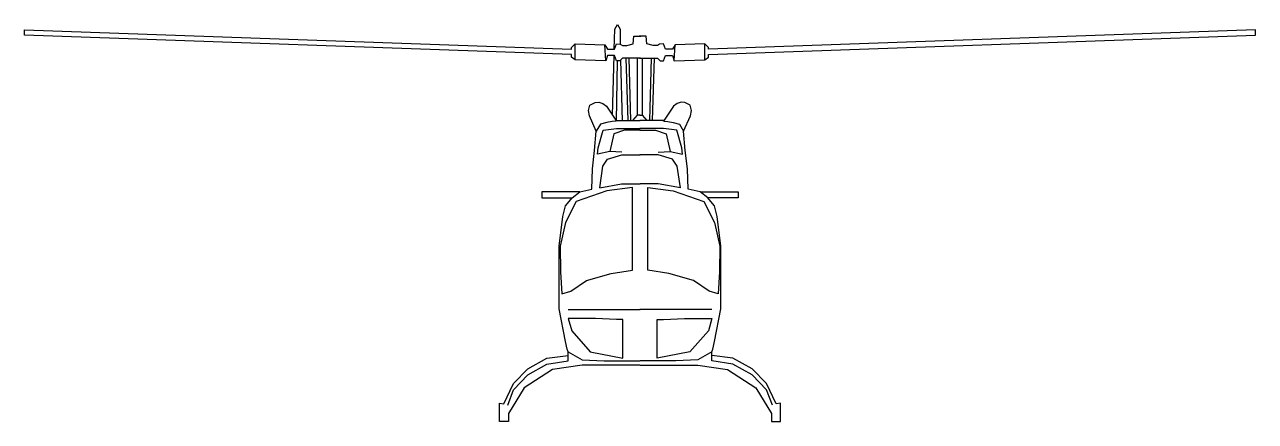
# Model space of a CAD drawing. Header units: millimetres. Extents: x -2059.7 to -2044.5, y 1796.1 to 1801.
import ezdxf

# ---------------------------------------------------------------- set-up
doc = ezdxf.new("R2010")
doc.units = ezdxf.units.MM
doc.header["$LTSCALE"] = 10
doc.layers.add('Aeronaves', color=2, linetype='Continuous')

msp = doc.modelspace()

# ---------------------------------------------------------------- linework, layer by layer
at = {"layer": 'Aeronaves'}
for p, q in [((-2059.743, 1800.945), (-2052.965, 1800.704)), ((-2059.743, 1800.878), (-2059.743, 1800.945)), ((-2052.435, 1800.705), (-2052.429, 1800.955)), ((-2052.429, 1800.955), (-2052.397, 1801.009)), ((-2052.397, 1801.009), (-2052.364, 1800.955)), ((-2052.364, 1800.955), (-2052.36, 1800.767)), ((-2044.489, 1800.945), (-2051.268, 1800.704)), ((-2044.489, 1800.878), (-2044.489, 1800.945)), ((-2052.965, 1800.639), (-2059.743, 1800.878)), ((-2052.965, 1800.727), (-2052.921, 1800.77)), ((-2052.921, 1800.77), (-2052.551, 1800.759)), ((-2052.921, 1800.574), (-2052.921, 1800.77)), ((-2052.551, 1800.759), (-2052.519, 1800.704)), ((-2052.54, 1800.563), (-2052.551, 1800.759)), ((-2052.431, 1800.704), (-2052.409, 1800.77)), ((-2052.409, 1800.77), (-2052.36, 1800.767)), ((-2052.36, 1800.767), (-2052.333, 1800.749)), ((-2052.333, 1800.749), (-2052.278, 1800.749)), ((-2052.278, 1800.749), (-2052.202, 1800.77)), ((-2052.202, 1800.77), (-2052.191, 1800.867)), ((-2052.191, 1800.867), (-2052.104, 1800.867)), ((-2052.041, 1800.867), (-2052.128, 1800.867)), ((-2052.03, 1800.77), (-2052.041, 1800.867)), ((-2051.954, 1800.749), (-2052.03, 1800.77)), ((-2051.899, 1800.749), (-2051.954, 1800.749)), ((-2051.873, 1800.767), (-2051.899, 1800.749)), ((-2051.823, 1800.77), (-2051.873, 1800.767)), ((-2051.802, 1800.704), (-2051.823, 1800.77)), ((-2051.681, 1800.759), (-2051.714, 1800.704)), ((-2051.692, 1800.563), (-2051.681, 1800.759)), ((-2051.311, 1800.77), (-2051.681, 1800.759)), ((-2051.311, 1800.574), (-2051.311, 1800.77)), ((-2051.268, 1800.727), (-2051.311, 1800.77)), ((-2051.268, 1800.639), (-2044.489, 1800.878)), ((-2052.965, 1800.704), (-2052.965, 1800.727)), ((-2052.965, 1800.607), (-2052.965, 1800.639)), ((-2052.921, 1800.574), (-2052.965, 1800.607)), ((-2052.519, 1800.628), (-2052.54, 1800.563)), ((-2052.519, 1800.704), (-2052.431, 1800.704)), ((-2052.431, 1800.628), (-2052.519, 1800.628)), ((-2052.457, 1799.89), (-2052.438, 1800.627)), ((-2052.409, 1800.563), (-2052.431, 1800.628)), ((-2052.333, 1800.596), (-2052.366, 1800.563)), ((-2052.11, 1800.596), (-2052.333, 1800.596)), ((-2052.29, 1800.596), (-2052.267, 1799.823)), ((-2052.256, 1800.596), (-2052.235, 1799.823)), ((-2052.123, 1800.596), (-2051.899, 1800.596)), ((-2051.976, 1800.596), (-2051.998, 1799.823)), ((-2051.942, 1800.596), (-2051.965, 1799.823)), ((-2051.899, 1800.596), (-2051.866, 1800.563)), ((-2051.823, 1800.563), (-2051.802, 1800.628)), ((-2051.714, 1800.704), (-2051.802, 1800.704)), ((-2051.802, 1800.628), (-2051.714, 1800.628)), ((-2051.714, 1800.628), (-2051.692, 1800.563)), ((-2051.311, 1800.574), (-2051.268, 1800.607)), ((-2051.268, 1800.704), (-2051.268, 1800.727)), ((-2051.268, 1800.607), (-2051.268, 1800.639)), ((-2052.54, 1800.563), (-2052.921, 1800.574)), ((-2052.366, 1800.563), (-2052.409, 1800.563)), ((-2052.406, 1799.812), (-2052.397, 1800.562)), ((-2052.333, 1799.812), (-2052.353, 1800.573)), ((-2051.866, 1800.563), (-2051.823, 1800.563)), ((-2051.692, 1800.563), (-2051.311, 1800.574)), ((-2052.113, 1799.887), (-2052.148, 1799.887)), ((-2052.119, 1799.887), (-2052.084, 1799.887)), ((-2052.605, 1799.778), (-2052.658, 1799.691)), ((-2052.633, 1799.485), (-2052.571, 1799.702)), ((-2052.528, 1799.799), (-2052.605, 1799.778)), ((-2052.571, 1799.702), (-2052.407, 1799.724)), ((-2052.462, 1799.81), (-2052.528, 1799.799)), ((-2052.411, 1799.812), (-2052.462, 1799.81)), ((-2052.309, 1799.702), (-2052.44, 1799.656)), ((-2052.407, 1799.724), (-2052.33, 1799.724)), ((-2052.33, 1799.724), (-2052.211, 1799.724)), ((-2052.156, 1799.702), (-2052.309, 1799.702)), ((-2052.211, 1799.724), (-2052.113, 1799.724)), ((-2052.113, 1799.702), (-2052.156, 1799.702)), ((-2052.12, 1799.702), (-2052.076, 1799.702)), ((-2052.021, 1799.724), (-2052.119, 1799.724)), ((-2052.076, 1799.702), (-2051.924, 1799.702)), ((-2051.902, 1799.724), (-2052.021, 1799.724)), ((-2051.924, 1799.702), (-2051.792, 1799.656)), ((-2051.825, 1799.724), (-2051.902, 1799.724)), ((-2051.661, 1799.702), (-2051.825, 1799.724)), ((-2051.822, 1799.812), (-2051.771, 1799.81)), ((-2051.771, 1799.81), (-2051.704, 1799.799)), ((-2051.704, 1799.799), (-2051.627, 1799.778)), ((-2051.599, 1799.485), (-2051.661, 1799.702)), ((-2051.627, 1799.778), (-2051.575, 1799.691)), ((-2052.44, 1799.656), (-2052.491, 1799.438)), ((-2051.792, 1799.656), (-2051.741, 1799.438)), ((-2052.642, 1799.403), (-2052.633, 1799.485)), ((-2052.491, 1799.438), (-2052.642, 1799.403)), ((-2052.517, 1799.343), (-2052.343, 1799.397)), ((-2052.343, 1799.429), (-2052.491, 1799.438)), ((-2052.343, 1799.397), (-2052.113, 1799.397)), ((-2051.89, 1799.397), (-2052.119, 1799.397)), ((-2051.89, 1799.429), (-2051.741, 1799.438)), ((-2051.715, 1799.343), (-2051.89, 1799.397)), ((-2051.741, 1799.438), (-2051.59, 1799.403)), ((-2051.59, 1799.403), (-2051.599, 1799.485)), ((-2052.616, 1798.989), (-2052.576, 1799.255)), ((-2052.576, 1799.255), (-2052.517, 1799.343)), ((-2051.657, 1799.255), (-2051.715, 1799.343)), ((-2051.616, 1798.989), (-2051.657, 1799.255)), ((-2052.863, 1798.94), (-2053.334, 1798.94)), ((-2053.334, 1798.94), (-2053.334, 1798.863)), ((-2052.616, 1798.989), (-2052.344, 1799.036)), ((-2052.344, 1799.036), (-2052.116, 1799.036)), ((-2051.889, 1799.036), (-2052.116, 1799.036)), ((-2051.616, 1798.989), (-2051.889, 1799.036)), ((-2051.369, 1798.94), (-2050.899, 1798.94)), ((-2050.899, 1798.94), (-2050.899, 1798.863)), ((-2053.334, 1798.863), (-2052.958, 1798.863)), ((-2050.899, 1798.863), (-2051.274, 1798.863)), ((-2053.006, 1797.48), (-2052.276, 1797.48)), ((-2052.276, 1797.48), (-2052.113, 1797.48)), ((-2051.956, 1797.48), (-2052.12, 1797.48)), ((-2051.226, 1797.48), (-2051.956, 1797.48))]:
    msp.add_line(p, q, dxfattribs=at)
for points in [[(-2052.205, 1799.823), (-2052.148, 1799.887), (-2052.148, 1800.596)], [(-2052.027, 1799.823), (-2052.084, 1799.887), (-2052.084, 1800.596)], [(-2052.119, 1796.793), (-2052.832, 1796.793), (-2053.202, 1796.737), (-2053.551, 1796.509), (-2053.747, 1796.193), (-2053.747, 1796.095), (-2053.857, 1796.095), (-2053.857, 1796.322), (-2053.803, 1796.313), (-2053.682, 1796.563), (-2053.508, 1796.748), (-2053.269, 1796.879), (-2053.008, 1796.912), (-2053.006, 1796.956), (-2053.017, 1796.989), (-2053.039, 1797.086), (-2053.116, 1797.49), (-2053.116, 1797.708), (-2053.116, 1798.264), (-2053.073, 1798.634), (-2053.039, 1798.765), (-2052.996, 1798.819), (-2052.958, 1798.863), (-2052.863, 1798.94), (-2052.713, 1798.972), (-2052.705, 1799.222), (-2052.678, 1799.451), (-2052.658, 1799.691), (-2052.742, 1799.881), (-2052.756, 1799.946), (-2052.739, 1800.011), (-2052.67, 1800.045), (-2052.627, 1800.051), (-2052.577, 1800.032), (-2052.531, 1799.998), (-2052.406, 1799.812), (-2052.412, 1799.823), (-2052.113, 1799.823)], [(-2052.113, 1796.793), (-2051.4, 1796.793), (-2051.03, 1796.737), (-2050.681, 1796.509), (-2050.485, 1796.193), (-2050.485, 1796.095), (-2050.376, 1796.095), (-2050.376, 1796.322), (-2050.43, 1796.313), (-2050.55, 1796.563), (-2050.724, 1796.748), (-2050.964, 1796.879), (-2051.224, 1796.912), (-2051.226, 1796.956), (-2051.215, 1796.989), (-2051.194, 1797.086), (-2051.116, 1797.49), (-2051.116, 1797.708), (-2051.116, 1798.264), (-2051.16, 1798.634), (-2051.194, 1798.765), (-2051.237, 1798.819), (-2051.274, 1798.863), (-2051.369, 1798.94), (-2051.519, 1798.972), (-2051.527, 1799.222), (-2051.555, 1799.451), (-2051.575, 1799.691), (-2051.49, 1799.881), (-2051.476, 1799.946), (-2051.493, 1800.011), (-2051.562, 1800.045), (-2051.606, 1800.051), (-2051.655, 1800.032), (-2051.701, 1799.998), (-2051.826, 1799.812), (-2051.82, 1799.823), (-2052.119, 1799.823)], [(-2053.006, 1796.956), (-2052.832, 1796.856), (-2052.56, 1796.847), (-2052.119, 1796.847)], [(-2051.226, 1796.956), (-2051.4, 1796.856), (-2051.672, 1796.847), (-2052.113, 1796.847)], [(-2053.756, 1796.294), (-2053.682, 1796.487), (-2053.508, 1796.673), (-2053.269, 1796.804), (-2053.006, 1796.847), (-2053.008, 1796.912)], [(-2050.476, 1796.294), (-2050.55, 1796.487), (-2050.724, 1796.673), (-2050.964, 1796.804), (-2051.226, 1796.847), (-2051.224, 1796.912)]]:
    msp.add_lwpolyline(points, dxfattribs=at)
for points in [[(-2052.211, 1798.994), (-2052.528, 1798.951), (-2052.909, 1798.819), (-2053.039, 1798.559), (-2053.105, 1798.264), (-2053.1, 1797.947), (-2053.083, 1797.676), (-2052.974, 1797.708), (-2052.778, 1797.839), (-2052.472, 1797.926), (-2052.211, 1797.969)], [(-2052.021, 1798.994), (-2051.704, 1798.951), (-2051.323, 1798.819), (-2051.194, 1798.559), (-2051.127, 1798.264), (-2051.132, 1797.947), (-2051.149, 1797.676), (-2051.258, 1797.708), (-2051.454, 1797.839), (-2051.76, 1797.926), (-2052.021, 1797.969)], [(-2052.33, 1797.359), (-2052.407, 1797.359), (-2052.668, 1797.37), (-2053.006, 1797.37), (-2052.963, 1797.217), (-2052.735, 1796.956), (-2052.33, 1796.879)], [(-2051.902, 1797.359), (-2051.825, 1797.359), (-2051.564, 1797.37), (-2051.226, 1797.37), (-2051.269, 1797.217), (-2051.498, 1796.956), (-2051.902, 1796.879)]]:
    msp.add_lwpolyline(points, close=True, dxfattribs=at)

doc.saveas('drawing.dxf')
